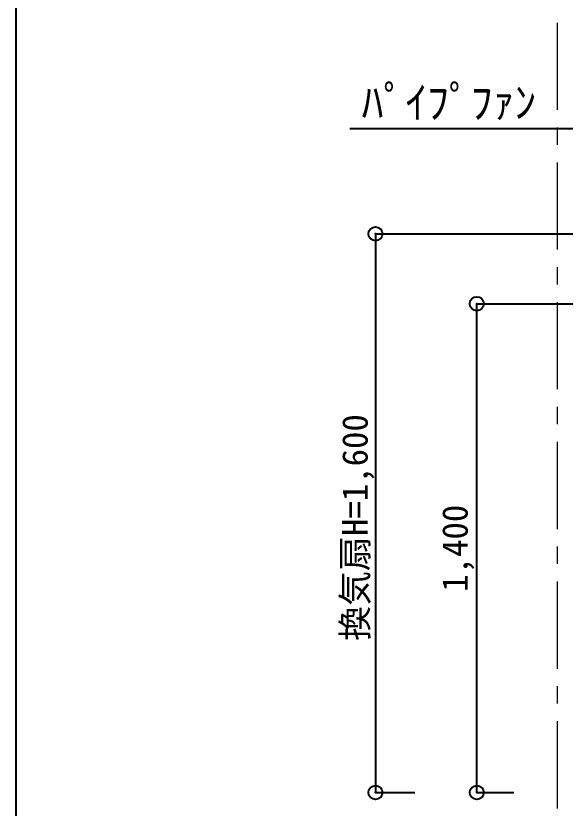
# Model space of a CAD drawing. Units: millimetres at full size. Extents: x -10070 to 9730, y -7239 to 6561.
# Drawn here: x -10070 to -8497, y -5441 to -3172 of the extents above; entities that cross this region are included whole.
import ezdxf
from ezdxf.enums import TextEntityAlignment as Align

# ---------------------------------------------------------------- set-up
doc = ezdxf.new("R2010")
doc.units = ezdxf.units.MM
doc.header["$LTSCALE"] = 50
doc.header["$PDMODE"] = 32
doc.header["$PDSIZE"] = 40
doc.linetypes.add('CHAIN1', pattern=[8, 5, -1, 1, -1])
for name, color, linetype, lineweight in [('B-1_通り芯・通り番号', 1, 'CHAIN1', 18), ('B-A_文字', 7, 'Continuous', 25), ('B-F_寸法・方位', 7, 'Continuous', 25), ('F-F_図面枠（共通）', 7, 'Continuous', 25)]:
    doc.layers.add(name, color=color, linetype=linetype, lineweight=lineweight)
doc.styles.add('ＭＳ ゴシック', font='')
doc.styles.get('ＭＳ ゴシック').set_extended_font_data('MS Gothic')

msp = doc.modelspace()

# ---------------------------------------------------------------- linework, layer by layer
at = {"layer": 'B-1_通り芯・通り番号'}
msp.add_line((-8519.48, -2391.96), (-8519.48, -6146.71), dxfattribs=at)
msp.add_line((-8519.48, -2391.96), (-8519.48, -6146.71), dxfattribs=at)
at = {"layer": 'B-A_文字'}
msp.add_lwpolyline([(-9114.06, -3495.38), (-8396, -3495.38), (-8199.49, -3835.75)], dxfattribs=at)
at = {"layer": 'B-F_寸法・方位'}
for p, q in [((-9040.46, -3796.71), (-9040.46, -5396.71)), ((-9040.46, -3796.71), (-8313.38, -3796.71)), ((-8750.14, -5396.71), (-8750.14, -3996.71)), ((-8750.14, -3996.71), (-8202.31, -3996.71)), ((-9040.46, -5396.71), (-8927.23, -5396.71)), ((-8750.14, -5396.71), (-8643.73, -5396.71))]:
    msp.add_line(p, q, dxfattribs=at)
for p in [(-9040.46, -3796.71), (-8750.14, -3996.71), (-9040.46, -5396.71), (-8750.14, -5396.71)]:
    msp.add_point(p, dxfattribs=at)
at = {"layer": 'F-F_図面枠（共通）'}
msp.add_line((-10070.27, 6560.92), (-10070.27, -7239.08), dxfattribs=at)

# ---------------------------------------------------------------- texts
at = {"layer": 'B-A_文字', "style": 'ＭＳ ゴシック'}
msp.add_text('ﾊﾟｲﾌﾟﾌｧﾝ', height=91.64, dxfattribs=at).set_placement((-9079.68, -3493.23), align=Align.BOTTOM_LEFT)
at = {"layer": 'B-F_寸法・方位', "style": 'ＭＳ ゴシック'}
for s, p in [('換気扇H=1,600', (-9040.46, -4962.18)), ('1,400', (-8754.01, -4821.71))]:
    msp.add_text(s, height=73.31, rotation=90, dxfattribs=at).set_placement(p, align=Align.BOTTOM_LEFT)

doc.saveas('drawing.dxf')
